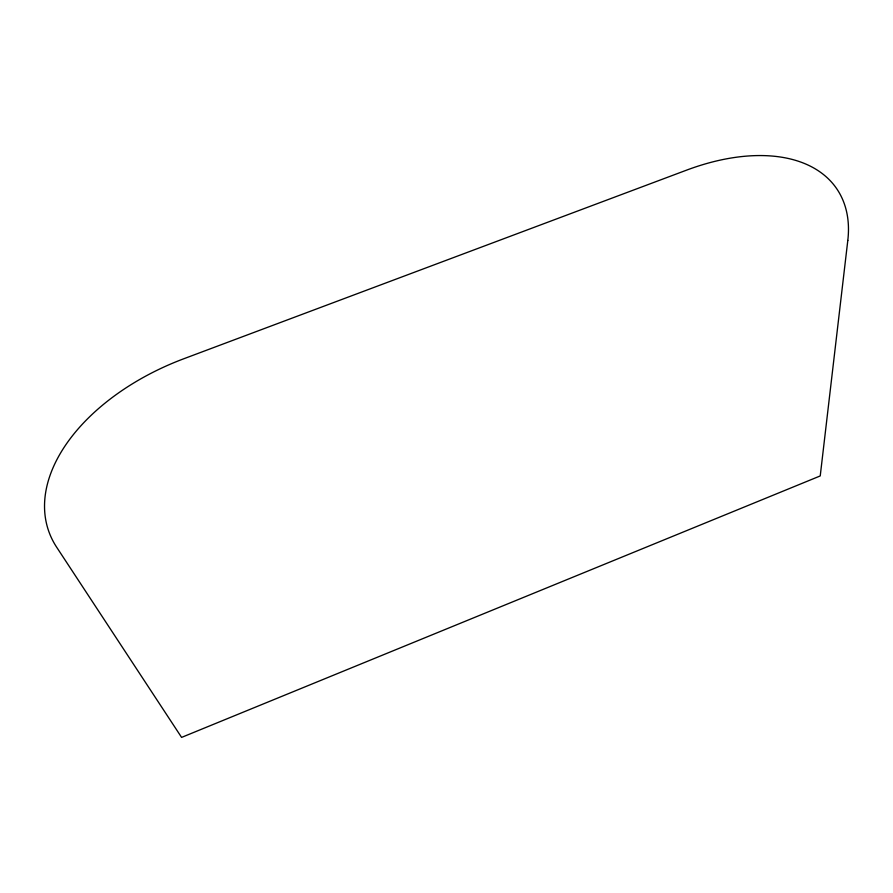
<?xml version="1.0" encoding="UTF-8"?>
<svg xmlns="http://www.w3.org/2000/svg" width="893" height="893" viewBox="0 0 893 893"><rect width="100%" height="100%" fill="white"/><g stroke="black" fill="none" stroke-linecap="round" stroke-linejoin="round"><path stroke-width="1.34" d="M847.803 240.463L820.232 475.936L181.592 737.395L56.672 547.23A190.644 117.675 -19.5 0 1 183.746 358.774L686.806 170.061A183.165 107.83 -34.1 0 1 847.803 240.463"/></g></svg>
